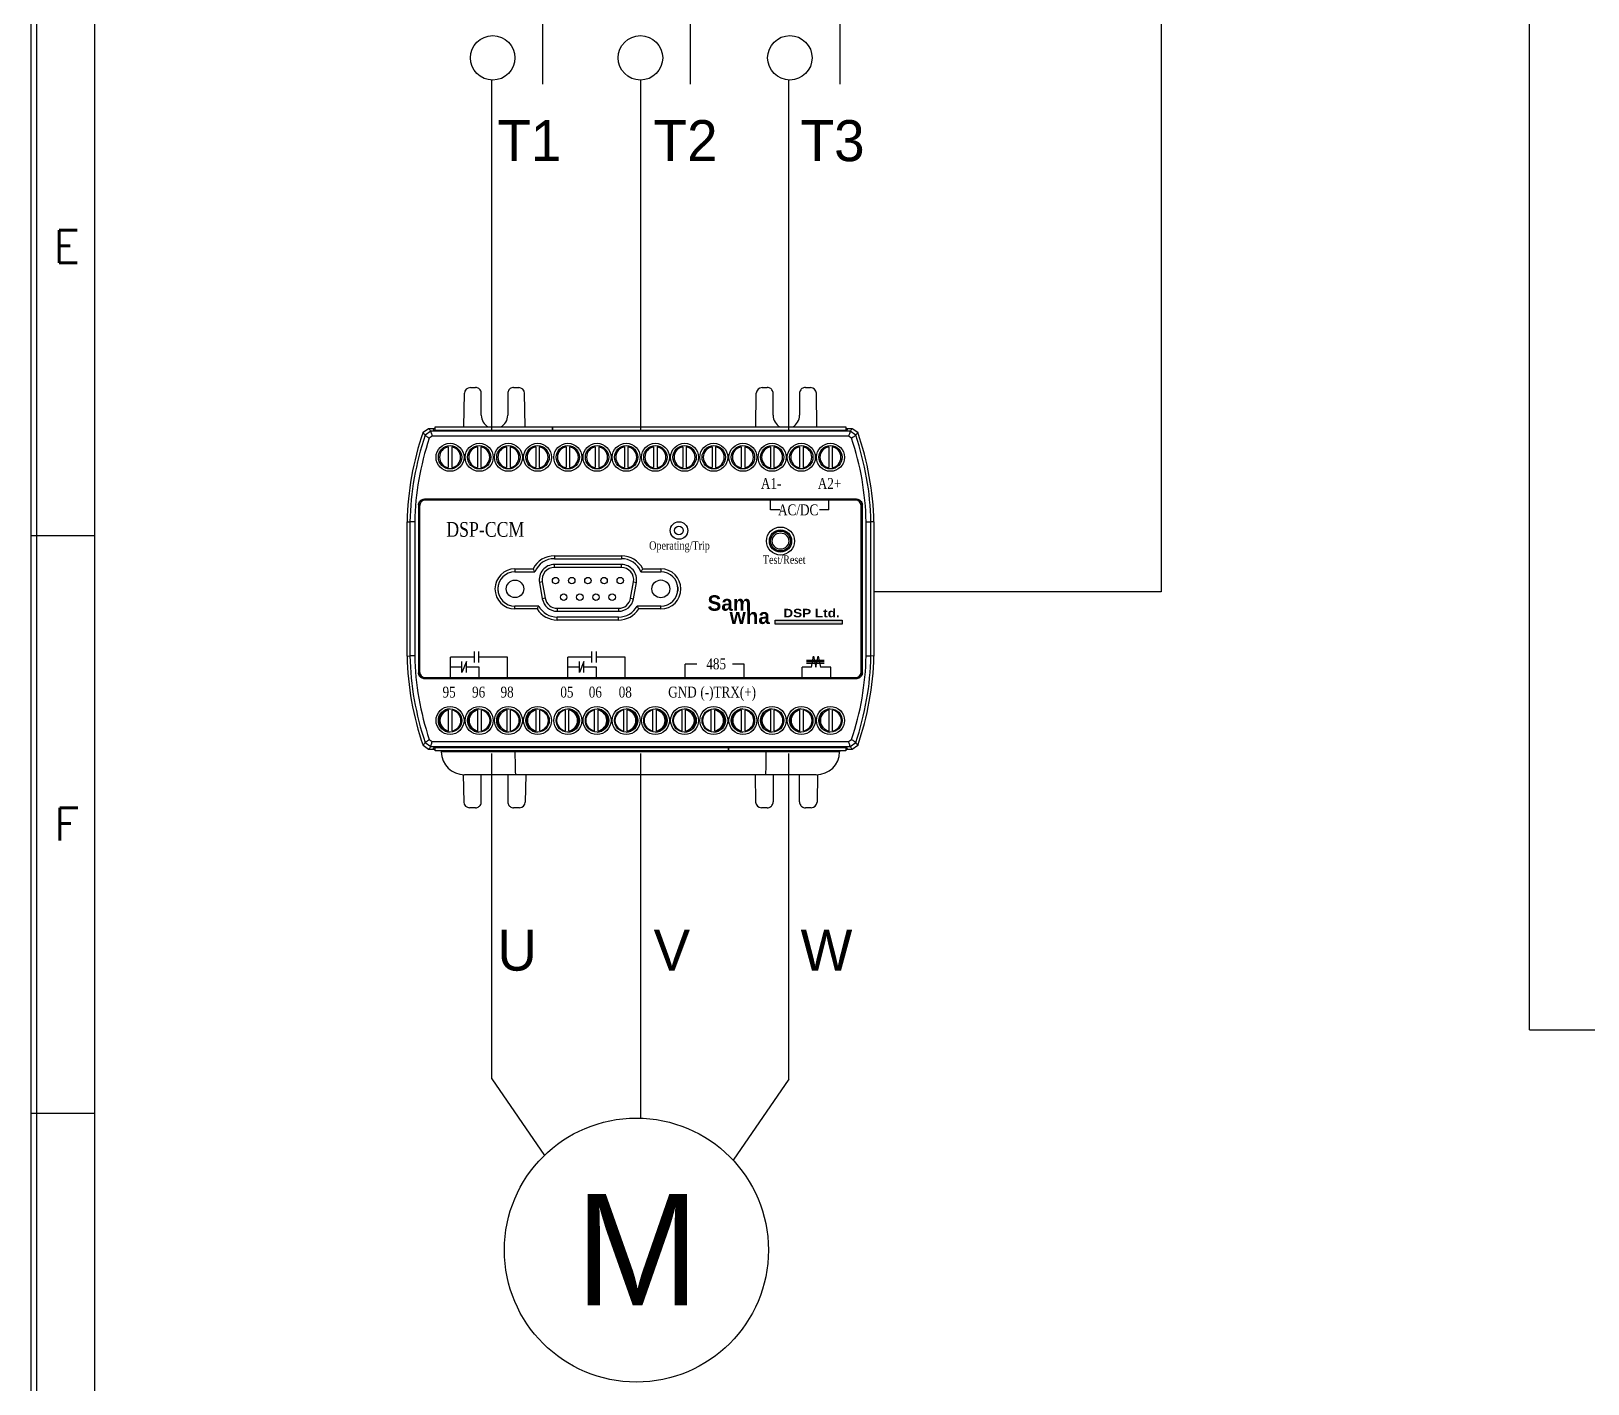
# Model space of a CAD drawing. Header units: millimetres. Extents: x 58 to 898, y 43 to 722.
# Drawn here: x 490.7 to 570.7, y 419.7 to 489.2 of the extents above; entities that cross this region are included whole.
import ezdxf
from ezdxf.enums import TextEntityAlignment as Align

# ---------------------------------------------------------------- set-up
doc = ezdxf.new("R2010")
doc.units = ezdxf.units.MM
for name, color, linetype in [('02___PRT_ALL_AXES', 7, 'Continuous'), ('03___PRT_ALL_CURVES', 7, 'Continuous'), ('20', 2, 'Continuous'), ('30', 3, 'Continuous'), ('40', 4, 'Continuous'), ('70', 7, 'Continuous'), ('ASHADE', 7, 'Continuous'), ('도면층1', 7, 'Continuous')]:
    doc.layers.add(name, color=color, linetype=linetype)
doc.styles.add('ghs', font='NGULIM.TTF')
doc.styles.add('SIMPLEX', font='SIMPLEX')
doc.styles.add('SS', font='batang.ttc', dxfattribs={"width": 0.8})
doc.styles.get("Standard").update_dxf_attribs({"font": 'BareunDotumPro1.ttf'})

msp = doc.modelspace()

# ---------------------------------------------------------------- hatches: boundary and pattern name
msp.add_hatch(color=5).paths.add_polyline_path([(528.939, 458.725), (528.939, 458.921), (532.38, 458.921), (532.38, 458.725)])

# ---------------------------------------------------------------- linework, layer by layer
at = {"color": 7, "linetype": 'Continuous'}
for p, q in [((512.942, 468.859), (512.972, 470.59)), ((513.272, 470.884), (513.536, 470.884)), ((513.836, 469.459), (513.836, 470.584)), ((515.196, 470.584), (515.196, 469.459)), ((515.496, 470.884), (515.76, 470.884)), ((516.09, 468.859), (516.059, 470.59)), ((527.942, 468.859), (527.972, 470.59)), ((528.272, 470.884), (528.536, 470.884)), ((528.836, 469.459), (528.836, 470.584)), ((530.196, 470.584), (530.196, 469.459)), ((530.496, 470.884), (530.76, 470.884)), ((531.09, 468.859), (531.059, 470.59)), ((510.844, 468.583), (511.128, 468.784)), ((511.234, 468.635), (510.95, 468.432)), ((511.128, 468.784), (511.459, 468.784)), ((511.314, 468.387), (511.16, 468.277)), ((532.798, 468.636), (511.234, 468.636)), ((532.718, 468.387), (511.314, 468.387)), ((511.351, 468.784), (511.402, 468.683)), ((532.63, 468.683), (511.402, 468.683)), ((511.459, 468.859), (517.496, 468.859)), ((511.459, 468.683), (511.459, 468.859)), ((517.496, 468.859), (517.496, 468.683)), ((517.497, 468.859), (532.572, 468.859)), ((517.497, 468.683), (517.497, 468.859)), ((532.572, 468.859), (532.572, 468.683)), ((532.572, 468.784), (532.904, 468.784)), ((532.681, 468.784), (532.63, 468.683)), ((532.872, 468.277), (532.718, 468.387)), ((533.082, 468.432), (532.798, 468.635)), ((532.904, 468.784), (533.188, 468.583)), ((512.138, 467.832), (512.138, 466.767)), ((512.318, 467.832), (512.318, 466.767)), ((513.638, 467.832), (513.638, 466.767)), ((513.818, 467.832), (513.818, 466.767)), ((515.138, 467.832), (515.138, 466.767)), ((515.318, 467.832), (515.318, 466.767)), ((516.638, 467.832), (516.638, 466.767)), ((516.818, 467.832), (516.818, 466.767)), ((518.195, 467.832), (518.195, 466.767)), ((518.375, 467.832), (518.375, 466.767)), ((519.695, 467.832), (519.695, 466.767)), ((519.875, 467.832), (519.875, 466.767)), ((521.195, 467.832), (521.195, 466.767)), ((521.375, 467.832), (521.375, 466.767)), ((522.695, 467.832), (522.695, 466.767)), ((522.875, 467.832), (522.875, 466.767)), ((524.195, 467.832), (524.195, 466.767)), ((524.375, 467.832), (524.375, 466.767)), ((525.695, 467.832), (525.695, 466.767)), ((525.875, 467.832), (525.875, 466.767)), ((527.195, 467.832), (527.195, 466.767)), ((527.375, 467.832), (527.375, 466.767)), ((528.695, 467.832), (528.695, 466.767)), ((528.875, 467.832), (528.875, 466.767)), ((530.195, 467.832), (530.195, 466.767)), ((530.375, 467.832), (530.375, 466.767)), ((531.695, 467.832), (531.695, 466.767)), ((531.875, 467.832), (531.875, 466.767)), ((533.123, 465.147), (510.909, 465.147)), ((510.909, 465.147), (510.916, 465.139)), ((533.116, 465.139), (510.916, 465.139)), ((533.071, 465.094), (510.961, 465.094)), ((528.695, 464.591), (528.695, 465.101)), ((531.695, 464.591), (531.695, 465.101)), ((533.123, 465.147), (533.116, 465.139)), ((510.609, 464.847), (510.609, 456.222)), ((510.609, 464.847), (510.616, 464.839)), ((510.616, 464.839), (510.616, 456.229)), ((510.661, 464.794), (510.661, 456.274)), ((533.371, 456.274), (533.371, 464.794)), ((533.423, 464.847), (533.416, 464.839)), ((533.416, 456.229), (533.416, 464.839)), ((533.423, 456.222), (533.423, 464.847)), ((510.016, 457.084), (510.016, 463.984)), ((510.016, 463.984), (510.165, 463.983)), ((510.165, 463.983), (510.165, 457.086)), ((510.413, 463.983), (510.165, 463.983)), ((510.413, 463.978), (510.413, 457.091)), ((533.619, 463.983), (533.867, 463.983)), ((533.619, 457.091), (533.619, 463.978)), ((534.016, 463.984), (533.867, 463.983)), ((533.867, 457.086), (533.867, 463.983)), ((534.016, 463.984), (534.016, 457.084)), ((517.591, 462.235), (517.591, 462.085)), ((517.591, 462.235), (521.041, 462.235)), ((517.591, 462.085), (521.041, 462.085)), ((517.591, 461.635), (517.591, 461.785)), ((521.041, 461.785), (517.591, 461.785)), ((521.041, 462.235), (521.041, 462.085)), ((521.041, 461.635), (521.041, 461.785)), ((515.566, 461.565), (515.566, 461.415)), ((515.566, 461.565), (516.496, 461.565)), ((515.566, 461.415), (516.592, 461.415)), ((521.041, 461.635), (517.591, 461.635)), ((522.04, 461.415), (523.066, 461.415)), ((522.136, 461.565), (523.066, 461.565)), ((523.066, 461.565), (523.066, 461.415)), ((516.971, 460.896), (516.823, 460.87)), ((516.823, 460.87), (516.971, 460.03)), ((516.971, 460.896), (517.119, 460.056)), ((521.513, 460.056), (521.661, 460.896)), ((521.661, 460.896), (521.809, 460.87)), ((521.661, 460.03), (521.809, 460.87)), ((515.566, 459.504), (515.566, 459.654)), ((516.788, 459.654), (515.566, 459.654)), ((516.702, 459.504), (515.566, 459.504)), ((517.119, 460.056), (516.971, 460.03)), ((517.739, 459.535), (517.739, 459.385)), ((517.739, 459.535), (520.893, 459.535)), ((517.739, 459.385), (520.893, 459.385)), ((520.893, 459.535), (520.893, 459.385)), ((521.513, 460.056), (521.661, 460.03)), ((523.066, 459.654), (521.844, 459.654)), ((523.066, 459.504), (521.93, 459.504)), ((523.066, 459.504), (523.066, 459.654)), ((517.739, 458.935), (517.739, 459.085)), ((520.893, 459.085), (517.739, 459.085)), ((520.893, 458.935), (517.739, 458.935)), ((520.893, 458.935), (520.893, 459.085)), ((510.016, 457.084), (510.165, 457.086)), ((510.413, 457.086), (510.165, 457.086)), ((512.247, 456.009), (512.247, 457.03)), ((513.481, 456.75), (513.481, 457.31)), ((513.715, 456.75), (513.715, 457.31)), ((515.19, 456.009), (515.19, 457.03)), ((518.285, 456.009), (518.285, 457.03)), ((519.519, 456.75), (519.519, 457.31)), ((519.753, 456.75), (519.753, 457.31)), ((521.228, 456.009), (521.228, 457.03)), ((533.619, 457.086), (533.867, 457.086)), ((534.016, 457.084), (533.867, 457.086)), ((510.609, 456.222), (510.616, 456.229)), ((512.837, 456.238), (512.837, 456.799)), ((513.071, 456.238), (513.071, 456.799)), ((513.728, 456.009), (513.728, 456.519)), ((518.875, 456.238), (518.875, 456.799)), ((519.109, 456.238), (519.109, 456.799)), ((519.765, 456.009), (519.765, 456.519)), ((524.322, 456.009), (524.322, 456.672)), ((527.342, 456.009), (527.342, 456.672)), ((530.324, 456.009), (530.324, 456.519)), ((531.804, 456.009), (531.804, 456.519)), ((533.423, 456.222), (533.416, 456.229)), ((510.909, 455.922), (510.916, 455.929)), ((510.909, 455.922), (533.123, 455.922)), ((510.916, 455.929), (533.116, 455.929)), ((510.961, 455.974), (533.071, 455.974)), ((533.123, 455.922), (533.116, 455.929)), ((512.157, 453.237), (512.157, 454.302)), ((512.337, 453.237), (512.337, 454.302)), ((513.657, 453.237), (513.657, 454.302)), ((513.837, 453.237), (513.837, 454.302)), ((515.157, 453.237), (515.157, 454.302)), ((515.337, 453.237), (515.337, 454.302)), ((516.657, 453.237), (516.657, 454.302)), ((516.837, 453.237), (516.837, 454.302)), ((518.157, 453.237), (518.157, 454.302)), ((518.337, 453.237), (518.337, 454.302)), ((519.657, 453.237), (519.657, 454.302)), ((519.837, 453.237), (519.837, 454.302)), ((521.157, 453.237), (521.157, 454.302)), ((521.337, 453.237), (521.337, 454.302)), ((522.657, 453.237), (522.657, 454.302)), ((522.837, 453.237), (522.837, 454.302)), ((524.157, 453.237), (524.157, 454.302)), ((524.337, 453.237), (524.337, 454.302)), ((525.657, 453.237), (525.657, 454.302)), ((525.837, 453.237), (525.837, 454.302)), ((527.214, 453.237), (527.214, 454.302)), ((527.394, 453.237), (527.394, 454.302)), ((528.714, 453.237), (528.714, 454.302)), ((528.894, 453.237), (528.894, 454.302)), ((530.214, 453.237), (530.214, 454.302)), ((530.394, 453.237), (530.394, 454.302)), ((531.714, 453.237), (531.714, 454.302)), ((531.894, 453.237), (531.894, 454.302)), ((511.128, 452.284), (510.844, 452.486)), ((510.95, 452.637), (511.234, 452.433)), ((511.46, 452.284), (511.128, 452.284)), ((511.16, 452.792), (511.314, 452.681)), ((511.234, 452.433), (532.798, 452.433)), ((511.314, 452.681), (532.718, 452.681)), ((511.351, 452.284), (511.402, 452.386)), ((511.402, 452.386), (532.63, 452.386)), ((511.46, 452.209), (511.46, 452.386)), ((526.535, 452.209), (511.46, 452.209)), ((511.774, 452.209), (511.775, 452.158)), ((532.257, 452.158), (511.775, 452.158)), ((515.565, 452.158), (515.565, 452.209)), ((526.535, 452.386), (526.535, 452.209)), ((526.535, 452.209), (526.535, 452.386)), ((532.573, 452.209), (526.535, 452.209)), ((528.467, 452.158), (528.467, 452.209)), ((532.258, 452.209), (532.257, 452.158)), ((532.573, 452.386), (532.573, 452.209)), ((532.904, 452.284), (532.573, 452.284)), ((532.681, 452.284), (532.63, 452.386)), ((532.718, 452.681), (532.872, 452.792)), ((532.798, 452.433), (533.082, 452.637)), ((533.188, 452.486), (532.904, 452.284)), ((512.911, 450.986), (512.936, 449.579)), ((531.057, 450.979), (512.975, 450.979)), ((513.836, 449.584), (513.836, 450.979)), ((515.196, 450.979), (515.196, 449.584)), ((516.121, 450.979), (516.096, 449.579)), ((527.911, 450.979), (527.936, 449.579)), ((528.836, 450.979), (528.836, 449.584)), ((530.196, 449.584), (530.196, 450.979)), ((531.121, 450.986), (531.096, 449.579)), ((513.536, 449.284), (513.236, 449.284)), ((515.796, 449.284), (515.496, 449.284)), ((528.536, 449.284), (528.236, 449.284)), ((530.796, 449.284), (530.496, 449.284))]:
    msp.add_line(p, q, dxfattribs=at)
for p, q in [((529.175, 464.591), (528.695, 464.591)), ((531.695, 464.591), (531.216, 464.591)), ((513.481, 457.03), (512.247, 457.03)), ((515.19, 457.03), (513.715, 457.03)), ((519.519, 457.03), (518.285, 457.03)), ((521.228, 457.03), (519.753, 457.03)), ((530.803, 456.519), (530.92, 457.079)), ((530.92, 457.079), (531.037, 456.519)), ((531.037, 456.519), (531.154, 457.079)), ((531.154, 457.079), (531.271, 456.519)), ((512.837, 456.519), (512.247, 456.519)), ((513.071, 456.799), (512.837, 456.238)), ((513.728, 456.519), (513.071, 456.519)), ((518.875, 456.519), (518.285, 456.519)), ((519.109, 456.799), (518.875, 456.238)), ((519.765, 456.519), (519.109, 456.519)), ((524.912, 456.672), (524.322, 456.672)), ((527.342, 456.672), (526.752, 456.672)), ((530.803, 456.519), (530.324, 456.519)), ((530.559, 456.877), (531.468, 456.877)), ((530.559, 456.799), (531.468, 456.799)), ((530.559, 456.721), (531.468, 456.721)), ((531.804, 456.519), (531.271, 456.519))]:
    msp.add_line(p, q)
at = {"color": 5}
for p, q in [((528.939, 458.921), (532.38, 458.921)), ((528.939, 458.725), (528.939, 458.921)), ((532.38, 458.725), (528.939, 458.725)), ((532.38, 458.921), (532.38, 458.725))]:
    msp.add_line(p, q, dxfattribs=at)
at = {"color": 7, "linetype": 'Continuous'}
for centre, radius in [((512.228, 467.299), 0.72), ((512.228, 467.299), 0.6), ((513.728, 467.299), 0.72), ((513.728, 467.299), 0.6), ((515.228, 467.299), 0.72), ((515.228, 467.299), 0.6), ((516.728, 467.299), 0.72), ((516.728, 467.299), 0.6), ((518.285, 467.299), 0.72), ((518.285, 467.299), 0.6), ((519.785, 467.299), 0.72), ((519.785, 467.299), 0.6), ((521.285, 467.299), 0.72), ((521.285, 467.299), 0.6), ((522.785, 467.299), 0.72), ((522.785, 467.299), 0.6), ((524.285, 467.299), 0.72), ((524.285, 467.299), 0.6), ((525.785, 467.299), 0.72), ((525.785, 467.299), 0.6), ((527.285, 467.299), 0.72), ((527.285, 467.299), 0.6), ((528.785, 467.299), 0.72), ((528.785, 467.299), 0.6), ((530.285, 467.299), 0.72), ((530.285, 467.299), 0.6), ((531.785, 467.299), 0.72), ((531.785, 467.299), 0.6), ((529.216, 462.994), 0.72), ((529.216, 462.994), 0.57), ((529.216, 462.994), 0.51), ((529.216, 462.994), 0.42), ((517.654, 460.96), 0.165), ((518.485, 460.96), 0.165), ((519.316, 460.96), 0.165), ((520.147, 460.96), 0.165), ((520.978, 460.96), 0.165), ((518.071, 460.108), 0.165), ((518.902, 460.108), 0.165), ((519.73, 460.108), 0.165), ((520.561, 460.108), 0.165), ((512.228, 453.769), 0.72), ((512.228, 453.769), 0.6), ((513.728, 453.769), 0.72), ((513.728, 453.769), 0.6), ((515.228, 453.769), 0.72), ((515.228, 453.769), 0.6), ((516.728, 453.769), 0.72), ((516.728, 453.769), 0.6), ((518.285, 453.769), 0.72), ((518.285, 453.769), 0.6), ((519.785, 453.769), 0.72), ((519.785, 453.769), 0.6), ((521.285, 453.769), 0.72), ((521.285, 453.769), 0.6), ((522.785, 453.769), 0.72), ((522.785, 453.769), 0.6), ((524.285, 453.769), 0.72), ((524.285, 453.769), 0.6), ((525.785, 453.769), 0.72), ((525.785, 453.769), 0.6), ((527.285, 453.769), 0.72), ((527.285, 453.769), 0.6), ((528.785, 453.769), 0.72), ((528.785, 453.769), 0.6), ((530.285, 453.769), 0.72), ((530.285, 453.769), 0.6), ((531.785, 453.769), 0.72), ((531.785, 453.769), 0.6)]:
    msp.add_circle(centre, radius, dxfattribs=at)
for centre, radius, start, end in [((513.272, 470.584), 0.3, 90, 179), ((515.76, 470.584), 0.3, 1, 90), ((528.272, 470.584), 0.3, 90, 179), ((530.76, 470.584), 0.3, 1, 90), ((514.516, 469.459), 0.68, 180, 242.3898), ((514.516, 469.459), 0.68, 297.6102, 0), ((529.516, 469.459), 0.68, 180, 242.3898), ((529.516, 469.459), 0.68, 297.6102, 0), ((525.012, 463.657), 15, 160.82791, 178.74912), ((525.012, 463.657), 14.851, 161.24388, 178.74287), ((525.012, 463.657), 14.603, 161.5561, 178.73961), ((519.02, 463.657), 14.603, 1.26039, 18.4439), ((519.02, 463.657), 14.851, 1.25713, 18.75612), ((519.02, 463.657), 15, 1.25088, 19.17209), ((512.228, 467.299), 0.54, 99.59407, 260.40593), ((512.228, 467.299), 0.54, 279.59407, 80.40593), ((513.728, 467.299), 0.54, 99.59407, 260.40593), ((513.728, 467.299), 0.54, 279.59407, 80.40593), ((515.228, 467.299), 0.54, 99.59407, 260.40593), ((515.228, 467.299), 0.54, 279.59407, 80.40593), ((516.728, 467.299), 0.54, 99.59407, 260.40593), ((516.728, 467.299), 0.54, 279.59407, 80.40593), ((518.285, 467.299), 0.54, 99.59407, 260.40593), ((518.285, 467.299), 0.54, 279.59407, 80.40593), ((519.785, 467.299), 0.54, 99.59407, 260.40593), ((519.785, 467.299), 0.54, 279.59407, 80.40593), ((521.285, 467.299), 0.54, 99.59407, 260.40593), ((521.285, 467.299), 0.54, 279.59407, 80.40593), ((522.785, 467.299), 0.54, 99.59407, 260.40593), ((522.785, 467.299), 0.54, 279.59407, 80.40593), ((524.285, 467.299), 0.54, 99.59407, 260.40593), ((524.285, 467.299), 0.54, 279.59407, 80.40593), ((525.785, 467.299), 0.54, 99.59407, 260.40593), ((525.785, 467.299), 0.54, 279.59407, 80.40593), ((527.285, 467.299), 0.54, 99.59407, 260.40593), ((527.285, 467.299), 0.54, 279.59407, 80.40593), ((528.785, 467.299), 0.54, 99.59407, 260.40593), ((528.785, 467.299), 0.54, 279.59407, 80.40593), ((530.285, 467.299), 0.54, 99.59407, 260.40593), ((530.285, 467.299), 0.54, 279.59407, 80.40593), ((531.785, 467.299), 0.54, 99.59407, 260.40593), ((531.785, 467.299), 0.54, 279.59407, 80.40593), ((510.961, 464.794), 0.3, 90, 180), ((533.071, 464.794), 0.3, 0, 90), ((517.591, 461.005), 1.23, 90, 152.94355), ((517.591, 461.005), 1.08, 90, 157.71793), ((517.591, 461.005), 0.78, 90, 190), ((521.041, 461.005), 1.23, 27.05719, 90), ((521.041, 461.005), 1.08, 22.28207, 90), ((521.041, 461.005), 0.78, 350, 90), ((515.566, 460.534), 1.03, 90, 270), ((515.566, 460.534), 0.88, 90, 270), ((517.591, 461.005), 0.63, 90, 190), ((521.041, 461.005), 0.63, 350, 90), ((523.066, 460.534), 1.03, 270, 90), ((523.066, 460.534), 0.88, 270, 90), ((517.739, 460.165), 1.23, 212.5345, 270), ((517.739, 460.165), 1.08, 208.26896, 270), ((517.739, 460.165), 0.78, 190, 270), ((517.739, 460.165), 0.63, 190, 270), ((520.893, 460.165), 0.63, 270, 350), ((520.893, 460.165), 0.78, 270, 350), ((520.893, 460.165), 1.08, 270, 331.73104), ((520.893, 460.165), 1.23, 270, 327.4655), ((525.012, 457.412), 15, 181.25088, 199.17209), ((525.012, 457.412), 14.851, 181.25713, 198.75612), ((525.012, 457.412), 14.603, 181.26039, 198.4439), ((519.02, 457.412), 14.603, 341.5561, 358.73961), ((519.02, 457.412), 14.851, 341.24388, 358.74287), ((519.02, 457.412), 15, 340.82791, 358.74912), ((510.961, 456.274), 0.3, 180, 270), ((533.071, 456.274), 0.3, 270, 0), ((512.247, 453.769), 0.54, 99.59407, 260.40593), ((512.247, 453.769), 0.54, 279.59407, 80.40593), ((513.747, 453.769), 0.54, 99.59407, 260.40593), ((513.747, 453.769), 0.54, 279.59407, 80.40593), ((515.247, 453.769), 0.54, 99.59407, 260.40593), ((515.247, 453.769), 0.54, 279.59407, 80.40593), ((516.747, 453.769), 0.54, 99.59407, 260.40593), ((516.747, 453.769), 0.54, 279.59407, 80.40593), ((518.247, 453.769), 0.54, 99.59407, 260.40593), ((518.247, 453.769), 0.54, 279.59407, 80.40593), ((519.747, 453.769), 0.54, 99.59407, 260.40593), ((519.747, 453.769), 0.54, 279.59407, 80.40593), ((521.247, 453.769), 0.54, 99.59407, 260.40593), ((521.247, 453.769), 0.54, 279.59407, 80.40593), ((522.747, 453.769), 0.54, 99.59407, 260.40593), ((522.747, 453.769), 0.54, 279.59407, 80.40593), ((524.247, 453.769), 0.54, 99.59407, 260.40593), ((524.247, 453.769), 0.54, 279.59407, 80.40593), ((525.747, 453.769), 0.54, 99.59407, 260.40593), ((525.747, 453.769), 0.54, 279.59407, 80.40593), ((527.304, 453.769), 0.54, 99.59407, 260.40593), ((527.304, 453.769), 0.54, 279.59407, 80.40593), ((528.804, 453.769), 0.54, 99.59407, 260.40593), ((528.804, 453.769), 0.54, 279.59407, 80.40593), ((530.304, 453.769), 0.54, 99.59407, 260.40593), ((530.304, 453.769), 0.54, 279.59407, 80.40593), ((531.804, 453.769), 0.54, 99.59407, 260.40593), ((531.804, 453.769), 0.54, 279.59407, 80.40593), ((512.975, 452.179), 1.2, 181, 270), ((531.057, 452.179), 1.2, 270, 359), ((513.236, 449.584), 0.3, 181, 270), ((515.796, 449.584), 0.3, 270, 359), ((528.236, 449.584), 0.3, 181, 270), ((530.796, 449.584), 0.3, 270, 359)]:
    msp.add_arc(centre, radius, start, end, dxfattribs=at)
for points, knots in [([(513.836, 470.584), (513.836, 470.616), (513.826, 470.679), (513.782, 470.764), (513.715, 470.831), (513.63, 470.874), (513.567, 470.884), (513.536, 470.884)], [0, 0, 0, 0, 0.0938533, 0.1877121, 0.2815799, 0.3754568, 0.4693391, 0.4693391, 0.4693391, 0.4693391]), ([(515.496, 470.884), (515.465, 470.884), (515.402, 470.874), (515.317, 470.831), (515.249, 470.764), (515.206, 470.679), (515.196, 470.616), (515.196, 470.584)], [0, 0, 0, 0, 0.0938824, 0.1877592, 0.281627, 0.3754859, 0.4693391, 0.4693391, 0.4693391, 0.4693391]), ([(528.836, 470.584), (528.836, 470.616), (528.826, 470.679), (528.782, 470.764), (528.715, 470.831), (528.63, 470.874), (528.567, 470.884), (528.536, 470.884)], [0, 0, 0, 0, 0.0938533, 0.1877121, 0.2815799, 0.3754568, 0.4693391, 0.4693391, 0.4693391, 0.4693391]), ([(530.496, 470.884), (530.465, 470.884), (530.402, 470.874), (530.317, 470.831), (530.249, 470.764), (530.206, 470.679), (530.196, 470.616), (530.196, 470.584)], [0, 0, 0, 0, 0.0938824, 0.1877592, 0.281627, 0.3754859, 0.4693391, 0.4693391, 0.4693391, 0.4693391]), ([(510.95, 468.432), (510.939, 468.447), (510.916, 468.48), (510.881, 468.53), (510.857, 468.565), (510.844, 468.583)], [0, 0, 0, 0, 0.0540743, 0.1201944, 0.1840487, 0.1840487, 0.1840487, 0.1840487]), ([(510.95, 468.432), (510.972, 468.415), (511.021, 468.384), (511.089, 468.33), (511.136, 468.295), (511.16, 468.277)], [0, 0, 0, 0, 0.0847402, 0.1718969, 0.2610351, 0.2610351, 0.2610351, 0.2610351]), ([(511.234, 468.636), (511.223, 468.65), (511.2, 468.682), (511.165, 468.732), (511.14, 468.767), (511.128, 468.784)], [0, 0, 0, 0, 0.0536976, 0.11936, 0.1827756, 0.1827756, 0.1827756, 0.1827756]), ([(511.234, 468.636), (511.243, 468.609), (511.256, 468.553), (511.286, 468.471), (511.304, 468.415), (511.314, 468.387)], [0, 0, 0, 0, 0.084861, 0.1719795, 0.2609261, 0.2609261, 0.2609261, 0.2609261]), ([(532.798, 468.636), (532.789, 468.609), (532.776, 468.553), (532.746, 468.471), (532.728, 468.415), (532.718, 468.387)], [0, 0, 0, 0, 0.0848624, 0.1719809, 0.2609261, 0.2609261, 0.2609261, 0.2609261]), ([(532.798, 468.636), (532.809, 468.65), (532.832, 468.682), (532.867, 468.732), (532.892, 468.767), (532.904, 468.784)], [0, 0, 0, 0, 0.0534626, 0.1191252, 0.1827756, 0.1827756, 0.1827756, 0.1827756]), ([(533.082, 468.432), (533.06, 468.415), (533.011, 468.384), (532.943, 468.33), (532.896, 468.295), (532.872, 468.277)], [0, 0, 0, 0, 0.0847388, 0.1718955, 0.2610351, 0.2610351, 0.2610351, 0.2610351]), ([(533.082, 468.432), (533.092, 468.447), (533.115, 468.48), (533.151, 468.53), (533.175, 468.565), (533.188, 468.583)], [0, 0, 0, 0, 0.0538377, 0.119958, 0.1840487, 0.1840487, 0.1840487, 0.1840487]), ([(510.609, 464.847), (510.609, 464.878), (510.619, 464.941), (510.662, 465.026), (510.729, 465.093), (510.814, 465.137), (510.877, 465.147), (510.909, 465.147)], [0, 0, 0, 0, 0.093858, 0.1877008, 0.2815377, 0.3753804, 0.4692384, 0.4692384, 0.4692384, 0.4692384]), ([(510.916, 465.139), (510.885, 465.139), (510.822, 465.129), (510.737, 465.086), (510.669, 465.019), (510.626, 464.934), (510.616, 464.871), (510.616, 464.839)], [0, 0, 0, 0, 0.093858, 0.1877007, 0.2815376, 0.3753803, 0.4692384, 0.4692384, 0.4692384, 0.4692384]), ([(533.416, 464.839), (533.416, 464.871), (533.406, 464.934), (533.363, 465.019), (533.295, 465.086), (533.21, 465.129), (533.147, 465.139), (533.116, 465.139)], [0, 0, 0, 0, 0.093858, 0.1877007, 0.2815376, 0.3753803, 0.4692384, 0.4692384, 0.4692384, 0.4692384]), ([(533.123, 465.147), (533.155, 465.147), (533.218, 465.137), (533.303, 465.093), (533.37, 465.026), (533.413, 464.941), (533.423, 464.878), (533.423, 464.847)], [0, 0, 0, 0, 0.093858, 0.1877008, 0.2815377, 0.3753804, 0.4692384, 0.4692384, 0.4692384, 0.4692384]), ([(516.592, 461.415), (516.581, 461.431), (516.559, 461.464), (516.527, 461.514), (516.506, 461.548), (516.496, 461.565)], [0, 0, 0, 0, 0.0582467, 0.117618, 0.1781168, 0.1781168, 0.1781168, 0.1781168]), ([(522.04, 461.415), (522.051, 461.431), (522.073, 461.464), (522.105, 461.514), (522.126, 461.548), (522.136, 461.565)], [0, 0, 0, 0, 0.0582328, 0.1176028, 0.1781154, 0.1781154, 0.1781154, 0.1781154]), ([(516.788, 459.654), (516.778, 459.638), (516.759, 459.605), (516.73, 459.555), (516.712, 459.521), (516.702, 459.504)], [0, 0, 0, 0, 0.0565586, 0.1141599, 0.1728051, 0.1728051, 0.1728051, 0.1728051]), ([(521.844, 459.654), (521.854, 459.638), (521.873, 459.605), (521.902, 459.555), (521.92, 459.521), (521.93, 459.504)], [0, 0, 0, 0, 0.0565586, 0.1141599, 0.1728051, 0.1728051, 0.1728051, 0.1728051]), ([(510.909, 455.922), (510.877, 455.922), (510.814, 455.932), (510.729, 455.975), (510.662, 456.043), (510.619, 456.128), (510.609, 456.191), (510.609, 456.222)], [0, 0, 0, 0, 0.093858, 0.1877008, 0.2815377, 0.3753804, 0.4692384, 0.4692384, 0.4692384, 0.4692384]), ([(510.616, 456.229), (510.616, 456.198), (510.626, 456.135), (510.669, 456.05), (510.737, 455.983), (510.822, 455.939), (510.885, 455.929), (510.916, 455.929)], [0, 0, 0, 0, 0.093858, 0.1877007, 0.2815376, 0.3753803, 0.4692384, 0.4692384, 0.4692384, 0.4692384]), ([(533.116, 455.929), (533.147, 455.929), (533.21, 455.939), (533.295, 455.983), (533.363, 456.05), (533.406, 456.135), (533.416, 456.198), (533.416, 456.229)], [0, 0, 0, 0, 0.093858, 0.1877007, 0.2815376, 0.3753803, 0.4692384, 0.4692384, 0.4692384, 0.4692384]), ([(533.423, 456.222), (533.423, 456.191), (533.413, 456.128), (533.37, 456.043), (533.303, 455.975), (533.218, 455.932), (533.155, 455.922), (533.123, 455.922)], [0, 0, 0, 0, 0.093858, 0.1877008, 0.2815377, 0.3753804, 0.4692384, 0.4692384, 0.4692384, 0.4692384]), ([(510.95, 452.636), (510.94, 452.622), (510.917, 452.589), (510.881, 452.539), (510.857, 452.503), (510.844, 452.486)], [0, 0, 0, 0, 0.0538377, 0.119958, 0.1840487, 0.1840487, 0.1840487, 0.1840487]), ([(510.95, 452.636), (510.972, 452.654), (511.021, 452.684), (511.089, 452.739), (511.136, 452.774), (511.16, 452.792)], [0, 0, 0, 0, 0.0847389, 0.1718956, 0.2610351, 0.2610351, 0.2610351, 0.2610351]), ([(511.234, 452.433), (511.223, 452.419), (511.2, 452.386), (511.165, 452.337), (511.14, 452.302), (511.128, 452.284)], [0, 0, 0, 0, 0.0534626, 0.1191252, 0.1827756, 0.1827756, 0.1827756, 0.1827756]), ([(511.234, 452.433), (511.243, 452.46), (511.256, 452.516), (511.286, 452.598), (511.304, 452.653), (511.314, 452.681)], [0, 0, 0, 0, 0.0848624, 0.1719809, 0.2609261, 0.2609261, 0.2609261, 0.2609261]), ([(515.565, 452.158), (515.565, 452.07), (515.566, 451.899), (515.569, 451.654), (515.571, 451.433), (515.579, 451.254), (515.579, 451.105), (515.595, 451.04), (515.59, 450.979), (515.6, 450.979)], [0, 0, 0, 0, 0.263626, 0.513282, 0.736734, 0.923047, 1.063132, 1.150235, 1.180742, 1.180742, 1.180742, 1.180742]), ([(528.467, 452.158), (528.466, 452.07), (528.466, 451.899), (528.463, 451.654), (528.461, 451.433), (528.453, 451.254), (528.453, 451.105), (528.437, 451.04), (528.442, 450.979), (528.432, 450.979)], [0, 0, 0, 0, 0.263626, 0.513282, 0.736734, 0.923047, 1.063132, 1.150235, 1.180742, 1.180742, 1.180742, 1.180742]), ([(532.798, 452.433), (532.789, 452.46), (532.776, 452.516), (532.746, 452.598), (532.728, 452.653), (532.718, 452.681)], [0, 0, 0, 0, 0.084861, 0.1719795, 0.2609261, 0.2609261, 0.2609261, 0.2609261]), ([(532.798, 452.433), (532.809, 452.418), (532.832, 452.386), (532.867, 452.337), (532.892, 452.302), (532.904, 452.284)], [0, 0, 0, 0, 0.0536976, 0.11936, 0.1827756, 0.1827756, 0.1827756, 0.1827756]), ([(533.082, 452.636), (533.06, 452.654), (533.011, 452.684), (532.943, 452.739), (532.896, 452.774), (532.872, 452.792)], [0, 0, 0, 0, 0.0847403, 0.171897, 0.261035, 0.261035, 0.261035, 0.261035]), ([(533.082, 452.636), (533.092, 452.622), (533.115, 452.589), (533.151, 452.539), (533.175, 452.503), (533.188, 452.486)], [0, 0, 0, 0, 0.0540743, 0.1201944, 0.1840487, 0.1840487, 0.1840487, 0.1840487]), ([(513.536, 449.284), (513.567, 449.284), (513.63, 449.294), (513.715, 449.338), (513.782, 449.405), (513.826, 449.49), (513.836, 449.553), (513.836, 449.584)], [0, 0, 0, 0, 0.0938824, 0.1877592, 0.281627, 0.3754859, 0.4693391, 0.4693391, 0.4693391, 0.4693391]), ([(515.196, 449.584), (515.196, 449.553), (515.206, 449.49), (515.249, 449.405), (515.317, 449.338), (515.402, 449.294), (515.465, 449.284), (515.496, 449.284)], [0, 0, 0, 0, 0.0938533, 0.1877121, 0.2815799, 0.3754568, 0.4693391, 0.4693391, 0.4693391, 0.4693391]), ([(528.536, 449.284), (528.567, 449.284), (528.63, 449.294), (528.715, 449.338), (528.782, 449.405), (528.826, 449.49), (528.836, 449.553), (528.836, 449.584)], [0, 0, 0, 0, 0.0938824, 0.1877592, 0.281627, 0.3754859, 0.4693391, 0.4693391, 0.4693391, 0.4693391]), ([(530.196, 449.584), (530.196, 449.553), (530.206, 449.49), (530.249, 449.405), (530.317, 449.338), (530.402, 449.294), (530.465, 449.284), (530.496, 449.284)], [0, 0, 0, 0, 0.0938533, 0.1877121, 0.2815799, 0.3754568, 0.4693391, 0.4693391, 0.4693391, 0.4693391])]:
    msp.add_open_spline(points, degree=3, knots=knots, dxfattribs=at)
at = {"layer": '02___PRT_ALL_AXES', "color": 7, "linetype": 'Continuous'}
for p, q in [((514.694, 460.423), (514.694, 460.646)), ((523.937, 460.646), (523.937, 460.422))]:
    msp.add_line(p, q, dxfattribs=at)
for centre, radius in [((515.566, 460.534), 0.45), ((523.066, 460.534), 0.458)]:
    msp.add_circle(centre, radius, dxfattribs=at)
for centre, start, end in [((512.247, 453.769), 93.69703, 266.30815), ((513.747, 453.769), 93.69703, 266.30815), ((515.247, 453.769), 93.69703, 266.30815), ((516.747, 453.769), 93.69703, 266.30815), ((518.247, 453.769), 273.69457, 86.30569), ((519.747, 453.769), 273.69457, 86.30569), ((521.247, 453.769), 273.69457, 86.30569), ((522.747, 453.769), 273.69457, 86.30569), ((524.247, 453.769), 273.69457, 86.30569), ((525.747, 453.769), 273.69457, 86.30569), ((527.304, 453.769), 94.22842, 265.77923), ((528.804, 453.769), 94.22842, 265.77923), ((530.304, 453.769), 94.22842, 265.77923), ((531.804, 453.769), 94.22842, 265.77923)]:
    msp.add_arc(centre, 0.6, start, end, dxfattribs=at)
at = {"layer": '03___PRT_ALL_CURVES', "color": 4, "linetype": 'Continuous'}
msp.add_circle((523.995, 463.534), 0.225, dxfattribs=at)
at = {"layer": '20', "color": 7}
msp.add_line((493.96, 372.206), (493.96, 608.519), dxfattribs=at)
at = {"layer": '30', "color": 7}
for p, q in [((490.693, 463.286), (493.96, 463.286)), ((490.693, 433.586), (493.96, 433.586))]:
    msp.add_line(p, q, dxfattribs=at)
at = {"layer": '70', "color": 7}
for points in [[(866.893, 344.486), (490.693, 344.486), (490.693, 611.786), (866.893, 611.786)], [(866.596, 344.783), (490.99, 344.783), (490.99, 611.489), (866.596, 611.489)]]:
    msp.add_lwpolyline(points, close=True, dxfattribs=at)
at = {"layer": 'ASHADE', "ltscale": 2}
for p, q in [((567.726, 437.875), (567.726, 528.75)), ((532.26, 494.569), (532.26, 486.485)), ((516.983, 494.568), (516.983, 486.484)), ((524.579, 494.568), (524.579, 486.484)), ((522.016, 486.699), (522.016, 468.683)), ((548.779, 460.375), (534.005, 460.375)), ((522.016, 452.067), (522.016, 433.329)), ((567.726, 437.875), (637.799, 437.875)), ((514.384, 435.348), (517.081, 431.416)), ((529.641, 435.338), (526.779, 431.165))]:
    msp.add_line(p, q, dxfattribs=at)
at = {"layer": 'ASHADE', "color": 0, "linetype": 'ByBlock', "lineweight": 25, "ltscale": 2}
msp.add_line((548.779, 497.934), (548.779, 460.375), dxfattribs=at)
at = {"layer": 'ASHADE'}
for p, q in [((514.384, 468.683), (514.384, 486.689)), ((529.641, 468.683), (529.641, 486.691)), ((514.384, 435.348), (514.384, 452.067)), ((529.641, 435.338), (529.641, 452.067))]:
    msp.add_line(p, q, dxfattribs=at)
at = {"layer": 'ASHADE', "ltscale": 2}
for centre, radius in [((514.42, 487.833), 1.144), ((522.016, 487.833), 1.144), ((529.697, 487.834), 1.144), ((521.808, 426.546), 6.786)]:
    msp.add_circle(centre, radius, dxfattribs=at)
at = {"layer": '도면층1'}
msp.add_circle((523.995, 463.534), 0.45, dxfattribs=at)

# ---------------------------------------------------------------- texts
at = {"color": 7, "linetype": 'Continuous', "style": 'SS', "width": 0.8}
msp.add_text('DSP-CCM', height=0.756, dxfattribs=at).set_placement((512.034, 463.214))
at = {"color": 20, "insert": (525.466, 460.204), "char_height": 0.7938, "width": 2.85256, "attachment_point": 1}
msp.add_mtext('{\\fPump Demi Bold LET|b0|i0|c0|p2;Sam}', dxfattribs=at)
at = {"color": 5, "insert": (526.603, 459.524), "char_height": 0.7938, "width": 2.85256, "attachment_point": 1}
msp.add_mtext('{\\fPump Demi Bold LET|b0|i0|c0|p2;wha}', dxfattribs=at)
at = {"color": 0, "insert": (529.361, 459.51), "char_height": 0.4354, "width": 3.01923, "attachment_point": 1}
msp.add_mtext('{\\fArial Black|b0|i0|c0|p34;DSP Ltd.}', dxfattribs=at)
at = {"layer": '30', "color": 7, "style": 'SIMPLEX'}
for s, p in [('E', (492.525, 478.136)), ('F', (492.525, 448.436))]:
    msp.add_text(s, height=1.683, dxfattribs=at).set_placement(p, align=Align.MIDDLE)
at = {"layer": '40', "color": 0, "style": 'SS', "width": 0.8}
for s, height, p in [('A1-', 0.5597, (528.736, 465.673)), ('A2+', 0.5597, (531.736, 465.673)), ('AC/DC', 0.5597, (530.125, 464.317)), ('Operating/Trip', 0.43056, (524.023, 462.55)), ('Test/Reset', 0.4306, (529.407, 461.824)), ('485', 0.5597, (525.91, 456.4)), ('95', 0.5597, (512.179, 454.95)), ('96', 0.5597, (513.698, 454.95)), ('98', 0.5597, (515.161, 454.95)), ('05', 0.5597, (518.236, 454.95)), ('06', 0.5597, (519.698, 454.95)), ('08', 0.5597, (521.236, 454.95)), ('GND', 0.5597, (524.176, 454.95)), ('(-)TRX(+)', 0.5597, (526.527, 454.95))]:
    msp.add_text(s, height=height, dxfattribs=at).set_placement(p, align=Align.CENTER)
at = {"layer": 'ASHADE', "ltscale": 2, "style": 'ghs'}
for s, height, p in [('T1', 2.109, (514.659, 482.522)), ('T2', 2.109, (522.691, 482.522)), ('T3', 2.109, (530.249, 482.522)), ('U', 2.109, (514.659, 440.911)), ('V', 2.109, (522.691, 440.911)), ('W', 2.109, (530.249, 440.911)), ('M', 5.721, (518.671, 423.712))]:
    msp.add_text(s, height=height, dxfattribs=at).set_placement(p)

doc.saveas('drawing.dxf')
